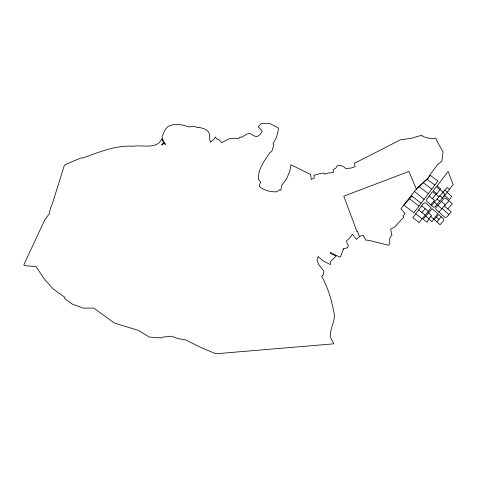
<?xml version="1.0" encoding="UTF-8"?>
<svg xmlns="http://www.w3.org/2000/svg" width="477" height="477" viewBox="0 0 477 477"><rect width="100%" height="100%" fill="white"/><g stroke="black" fill="none" stroke-linecap="round" stroke-linejoin="round"><path stroke-width="0.72" d="M433.402 218.979L437.904 213.815L432.144 208.723L423.135 219.331L427.171 222.234L428.728 218.764L431.56 215.652L428.489 212.796M415.717 213.881L423.832 203.023L425.526 202.868L431.16 207.853L419.128 222.568L412.79 217.673L415.717 213.881L422.079 218.693M403.781 205.027L413.935 212.79L437.934 180.95L430.045 175.184L428.292 178.231L416.057 189.375L400.918 208.687L405.08 213.642L402.874 215.938L403.858 217.113L394.372 227.296L390.663 229.103L391.945 235.441L390.812 236.389L389.673 238.554L389.775 243.664L388.528 245.256L369.717 240.527L365.382 239.979L365.108 238.434L362.86 235.191L359.515 236.538L356.379 239.347L352.497 234.285L349.325 238.458L346.427 240.891L347.572 244.558L348.419 245.136L347.411 247.748L343.142 248.916L343.714 249.25L343.13 249.841L340.471 256.96L339.147 256.888L330.394 252.375L330.394 253.317L336.052 256.119L330.489 261.545L330.394 264.634L322.273 260.359L318.087 256.489L317.086 259.792L318.576 264.401L323.895 271.18L323.34 274.961L321.635 276.141C327.92 287.506 331.688 300.069 334.013 312.793C335.766 320.943 329.78 328.42 330.394 336.494C330.639 339.397 333.089 341.115 333.685 343.845L215.825 353.767L201.067 347.59L185.851 339.982L177.945 338.569L171.1 336.184L161.918 337.269L161.918 337.758L160.898 337.895L149.432 337.096L138.413 330.424L114.259 322.965L93.808 308.082L83.35 308.16L71.914 303.909L64.675 298.536L64.979 297.451L53.168 288.913L44.647 279.492L36.073 266.655L24.726 265.635L23.85 264.753L44.725 220.022L49.274 213.75L50.502 208.139L52.321 203.864L64.282 165.519L66.076 164.285L74.334 160.713L81.728 157.75L82.539 158.072C98.691 152.276 115.78 145.062 133.196 146.254C142.146 144.567 157.35 149.873 161.751 138.789L163.593 142.784L161.554 144.638L161.816 144.99L164.219 143.231L165.286 144.614L165.573 144.126L163.337 141.168L161.965 137.036C163.873 132.648 165.334 126.649 170.748 125.421C176.824 122.881 183.454 125.284 189.393 127.073L191.533 126.363L193.9 126.447L198.402 127.592L198.504 127.281C202.749 128.283 207.936 129.148 209.516 133.954L209.791 140.196L210.584 142.289L213.982 139.135L215.264 136.977L216.85 139.022L218.836 139.618L221.608 142.766L229.711 138.515L238.834 138.515L240.068 136.953L241.44 137.382L246.782 134.097L250.031 133.339L253.126 135.468L256.34 136.666L258.295 135.987L260.531 133.954L262.243 130.901L258.105 126.727L261.354 123.615L269.272 123.233L278.681 128.128L276.6 137.227L272.987 143.798L273.929 144.495L271.747 151.495L269.928 152.503C264.652 160.618 257.401 169.287 258.612 179.644L260.8 182.321L259.577 184.253L259.273 186.453C263.96 190.406 270.525 192.142 276.618 191.778L279.695 189.727L280.929 190.329L281.49 185.654L286.635 178.786L289.855 171.01L290.869 164.768L310.7 174.457L311.159 179.513L314.23 178.13L314.116 175.101L316.752 174.689L319.882 173.485L324.068 173.073L324.402 174.171L328.194 173.038L333.334 172.555L333.131 169.645L335.778 168.25L337.179 165.746L340.661 165.286L344.251 166.992L344.495 167.642L346.105 168.548L351.12 168.041L355.109 166.64L354.483 163.295L400.531 139.785L411.228 138.312L422.014 135.128L422.646 136.565L429.694 138.396L435.871 138.419C437.832 143.261 440.682 147.31 443.055 152.008L441.833 161.304L437.302 164.899L430.153 174.54L428.74 177.253L416.284 188.934M432.496 198.73L435.835 194.276M437.147 186.03L448.13 171.446L453.15 184.611L449.376 189.303M436.151 194.527L440.629 188.737L436.878 185.815M438.995 196.751L432.484 191.653L426.521 199.571L426.712 201.222L433.331 207.107L434.863 207.006L449.638 189.512L447.086 187.533L431.482 205.462M424.959 214.972L418.758 209.814M421.865 212.545L425.114 208.64L421.698 205.879M448.881 200.739L445.607 198.122L444.206 198.229L435.787 207.847L435.883 209.325L444.904 217.321L446.585 217.25L451.224 211.985L444.32 205.957L448.881 200.739L452.303 203.762L447.76 208.962M436.896 221.835L434.225 219.527L438.697 214.519L443.789 219.021L443.807 220.553L440.044 224.768L436.896 221.835L441.267 216.791M430.707 204.776L434.547 200.382L429.169 196.053M438.977 212.068L442.113 208.479L448.952 214.561M404.484 204.257L412.045 196.22M427.1 179.316L434.845 185.07M423.296 182.78L431.792 189.136M419.056 186.644L428.412 193.644M443.139 192.034L436.187 186.734L433.146 190.77L436.849 193.62M409.606 198.879L419.05 206.136M411.198 195.564L421.173 203.303M444.85 190.079L447.492 192.189M444.689 195.677L449.495 199.577L451.755 196.405L447.247 192.493M414.465 191.402L424.125 199.368M441.386 201.461L445.339 204.794L441.833 208.801L437.91 205.396M442.805 192.416L444.922 194.217L443.789 195.808L444.224 196.208M439.824 195.808L442.543 198.152M437.105 198.939L439.824 201.288M425.114 208.64L428.179 211.281M434.362 202.123L437.033 204.508M436.413 217.077L439.001 219.402M430.749 216.54L433.843 219.384L431.78 221.596L425.675 215.926M416.355 189.107L408.92 171.464L343.78 196.142L356.987 231.625L357.44 231.393L359.515 236.538"/></g></svg>
